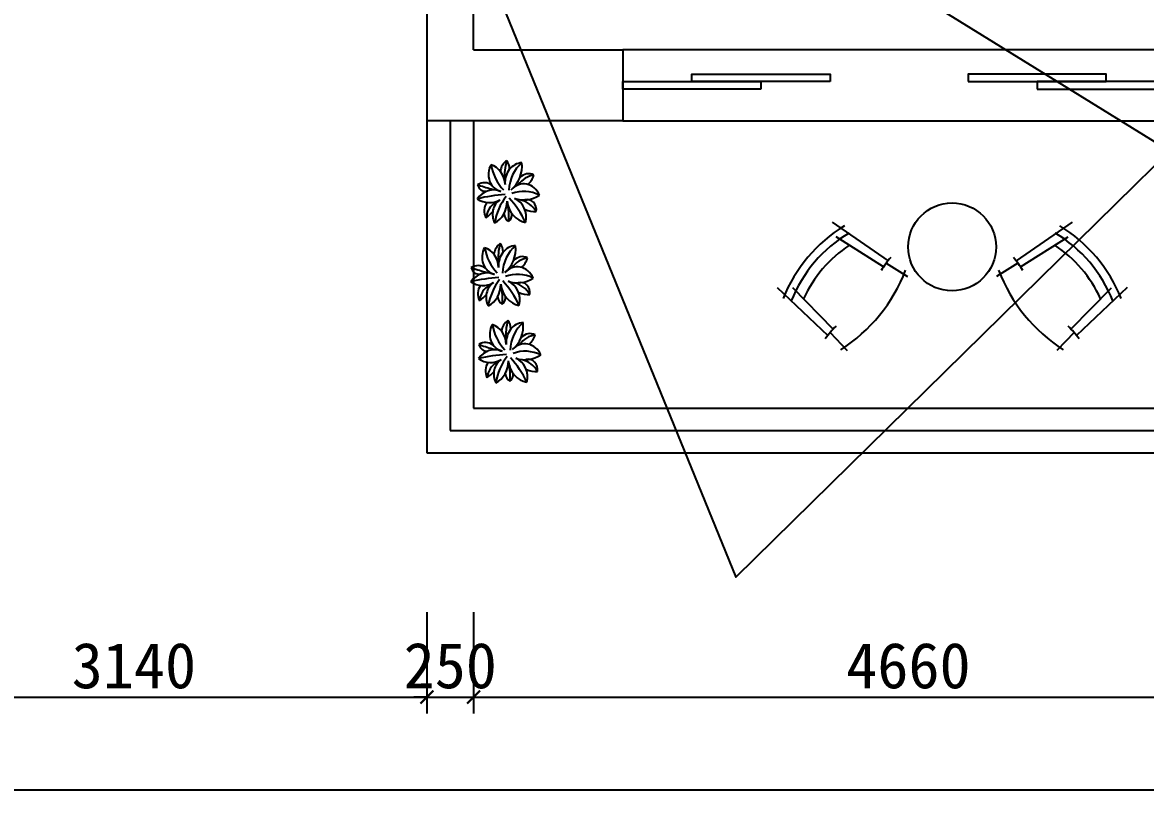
# Model space of a CAD drawing. Header units: millimetres. Extents: x -77055 to 331180, y -861586 to -491011.
# Drawn here: x -34690 to -28672, y -861221 to -857019 of the extents above; entities that cross this region are included whole.
import ezdxf

# ---------------------------------------------------------------- set-up
doc = ezdxf.new("R2010")
doc.units = ezdxf.units.MM
doc.header["$PDMODE"] = 3
for name, color, linetype in [('JP-高位家具', 1, 'Continuous'), ('家具内线', 8, 'Continuous'), ('家具外线', 4, 'Continuous')]:
    doc.layers.add(name, color=color, linetype=linetype)
doc.layers.add('标注', color=153, linetype='Continuous', lineweight=5)
doc.styles.get("Standard").update_dxf_attribs({"font": 'simhei.ttf'})
doc.dimstyles.new('ISO-25', dxfattribs={"dimscale": 70, "dimtxt": 3.5, "dimasz": 1, "dimexe": 1.25, "dimexo": 0.625, "dimtad": 1, "dimdec": 0, "dimtxsty": 'Standard', "dimblk": 'ARCHTICK', "dimcen": 2.5, "dimclrd": 3, "dimclre": 3, "dimclrt": 2, "dimadec": 0, "dimazin": 0, "dimtfac": 1, "dimtdec": 0, "dimtix": 1, "dimtmove": 2, "dimatfit": 3, "dimfxl": 1, "dimarcsym": 0})

# ---------------------------------------------------------------- blocks, each defined once
blk = doc.blocks.new('_ArchTick')
at = {"color": 0, "linetype": 'ByBlock', "const_width": 0.15}
blk.add_lwpolyline([(-0.5, -0.5), (0.5, 0.5)], dxfattribs=at)
blk = doc.blocks.new('*D63')
at = {"color": 3, "lineweight": -2}
for p, q in [((-35663, -860178.9), (-35663, -860721.8)), ((-32523, -860178.9), (-32523, -860721.8)), ((-35663, -860634.3), (-32523, -860634.3))]:
    blk.add_line(p, q, dxfattribs=at)
at = {"layer": 'Defpoints', "color": 0}
for p in [(-35663, -860135.2), (-32523, -860135.2), (-32523, -860634.3)]:
    blk.add_point(p, dxfattribs=at)
at = {"color": 3, "lineweight": -2, "xscale": 70, "yscale": 70, "zscale": 70, "rotation": 180}
blk.add_blockref('_ArchTick', (-35663, -860634.3), dxfattribs=at)
at = {"color": 3, "lineweight": -2, "xscale": 70, "yscale": 70, "zscale": 70}
blk.add_blockref('_ArchTick', (-32523, -860634.3), dxfattribs=at)
at = {"color": 2, "insert": (-34093, -860466.6), "char_height": 245, "attachment_point": 5}
blk.add_mtext('3140', dxfattribs=at)
blk = doc.blocks.new('*D64')
at = {"color": 3, "lineweight": -2}
for p, q in [((-32523, -860178.9), (-32523, -860721.8)), ((-32273, -860178.9), (-32273, -860721.8)), ((-32523, -860634.3), (-32593, -860634.3)), ((-32523, -860634.3), (-32273, -860634.3)), ((-32273, -860634.3), (-32203, -860634.3))]:
    blk.add_line(p, q, dxfattribs=at)
at = {"layer": 'Defpoints', "color": 0}
for p in [(-32523, -860135.2), (-32273, -860135.2), (-32273, -860634.3)]:
    blk.add_point(p, dxfattribs=at)
at = {"color": 3, "lineweight": -2, "xscale": 70, "yscale": 70, "zscale": 70}
blk.add_blockref('_ArchTick', (-32523, -860634.3), dxfattribs=at)
at = {"color": 3, "lineweight": -2, "xscale": 70, "yscale": 70, "zscale": 70, "rotation": 180}
blk.add_blockref('_ArchTick', (-32273, -860634.3), dxfattribs=at)
at = {"color": 2, "insert": (-32398, -860466.6), "char_height": 245, "attachment_point": 5}
blk.add_mtext('250', dxfattribs=at)
blk = doc.blocks.new('*D65')
at = {"color": 3, "lineweight": -2}
for p, q in [((-32273, -860178.9), (-32273, -860721.8)), ((-27613, -860178.9), (-27613, -860721.8)), ((-32273, -860634.3), (-27613, -860634.3))]:
    blk.add_line(p, q, dxfattribs=at)
at = {"layer": 'Defpoints', "color": 0}
for p in [(-32273, -860135.2), (-27613, -860135.2), (-27613, -860634.3)]:
    blk.add_point(p, dxfattribs=at)
at = {"color": 3, "lineweight": -2, "xscale": 70, "yscale": 70, "zscale": 70, "rotation": 180}
blk.add_blockref('_ArchTick', (-32273, -860634.3), dxfattribs=at)
at = {"color": 3, "lineweight": -2, "xscale": 70, "yscale": 70, "zscale": 70}
blk.add_blockref('_ArchTick', (-27613, -860634.3), dxfattribs=at)
at = {"color": 2, "insert": (-29943, -860466.6), "char_height": 245, "attachment_point": 5}
blk.add_mtext('4660', dxfattribs=at)
blk = doc.blocks.new('*D72')
at = {"color": 3, "lineweight": -2}
for p, q in [((-35663, -860178.9), (-35663, -861220.8)), ((-19013, -860178.9), (-19013, -861220.8)), ((-19013, -861133.3), (-35663, -861133.3))]:
    blk.add_line(p, q, dxfattribs=at)
at = {"layer": 'Defpoints', "color": 0}
for p in [(-35663, -860135.2), (-19013, -860135.2), (-35663, -861133.3)]:
    blk.add_point(p, dxfattribs=at)
at = {"color": 3, "lineweight": -2, "xscale": 70, "yscale": 70, "zscale": 70, "rotation": 180}
blk.add_blockref('_ArchTick', (-35663, -861133.3), dxfattribs=at)
at = {"color": 3, "lineweight": -2, "xscale": 70, "yscale": 70, "zscale": 70}
blk.add_blockref('_ArchTick', (-19013, -861133.3), dxfattribs=at)
at = {"color": 2, "insert": (-27338, -860965.7), "char_height": 245, "attachment_point": 5}
blk.add_mtext('16650', dxfattribs=at)
blk = doc.blocks.new('MK-ZW-0219')
at = {"layer": '家具内线', "color": 1}
for centre, major_axis, start_param, end_param in [((-135139.7, 5784.6), (0, 251), 1.768065, 2.394191), ((-135080.3, 5681.5), (0, 231.4), 1.236152, 1.684397), ((-135091.1, 5591.2), (0, 193.4), 0.639486, 1.52962), ((-135114.9, 5540.5), (0, 140.8), 0.122173, 0.899859), ((-134529.1, 9071.4), (0, 3586.7), 2.859263, 2.883945), ((-135184.2, 5365.7), (0, 227), -0.422616, 0.324932), ((-135226.6, 4458.4), (0, 1119.1), 0.057769, 0.208197), ((-135082.9, 5372.7), (0, 291.9), 0.851058, 1.394467), ((-135594.3, 5176.5), (0, 530), -1.079212, -0.769242), ((-135227.3, 5404), (0, 146), -0.986532, -0.211254), ((-135285, 5433.5), (0, 116), 0.529927, 1.415675), ((-135484.4, 5460.4), (0, 245.1), 4.598653, 5.009933)]:
    blk.add_ellipse(centre, major_axis=major_axis, ratio=0.897571, start_param=start_param, end_param=end_param, dxfattribs=at)
at = {"layer": '家具外线', "color": 2}
for centre, major_axis, start_param, end_param in [((-135290.3, 5684.3), (0, 93.5), 0.993138, 2.941338), ((-135387.5, 5625.5), (0, 114), -1.536179, -0.266269), ((-135241.8, 5690.8), (0, 77), 0.524495, 1.44463), ((-135190.6, 5640.4), (0, 106.1), 0.043698, 1.674423), ((-135311.7, 5717.6), (0, 56), 4.636915, 5.505824), ((-135337.4, 5729.9), (0, 159.8), 3.782582, 4.816003), ((-135158.7, 5614.3), (0, 73.2), -0.445664, 0.775754), ((-135222.2, 5716.4), (0, 108.5), 3.800502, 4.372702), ((-135346.4, 5475.8), (0, 124.8), -0.359457, 0.901022), ((-135395.9, 5559), (0, 80.4), -0.590484, 0.523971), ((-135390.7, 5641.2), (0, 47.7), 1.837662, 3.28234), ((-135185.1, 5529.4), (0, 103.6), -1.139226, 0.796843), ((-135369.5, 5669.3), (0, 136.6), 2.58517, 3.623046), ((-135271.2, 5470.4), (0, 90.5), 0.536111, 2.111388), ((-135387.2, 5538.6), (0, 125.8), 3.564494, 4.731128), ((-135157.7, 5556), (0, 130.8), 1.685863, 2.993944), ((-135185.2, 5733.5), (0, 186.3), 2.842055, 3.671774), ((-135269.4, 5453.9), (0, 108.8), 4.459149, 5.917613), ((-135167.2, 5494), (0, 55.7), 4.540681, 6.538815), ((-135334.6, 5488.2), (0, 69.8), 0.866574, 2.12611), ((-135522.4, 5679), (0, 272.5), 3.724097, 3.920593), ((-135123.6, 5651.3), (0, 166.9), 2.774119, 3.178977), ((-135247.1, 5476.5), (0, 48.6), 1.664297, 2.699348), ((-135283.3, 5465.9), (0, 38.6), 3.671935, 4.903974)]:
    blk.add_ellipse(centre, major_axis=major_axis, ratio=0.897571, start_param=start_param, end_param=end_param, dxfattribs=at)
blk = doc.blocks.new('gf')
at = {"color": 2}
for p, q in [((97402.7, -12710.4), (97767.1, -12960.6)), ((98963.9, -12710.4), (98599.5, -12960.6)), ((97737.2, -13001.2), (97428.9, -12805.6)), ((98629.4, -13001.2), (98937.8, -12805.6)), ((97754.8, -12976.5), (97893.9, -13063.1)), ((98611.8, -12976.5), (98472.7, -13063.1)), ((97044, -13134.5), (97373.6, -13447)), ((97409.4, -13406.3), (97146.5, -13138.2)), ((98957.2, -13406.3), (99220.1, -13138.2)), ((99322.7, -13134.5), (98993, -13447)), ((97388.9, -13428.7), (97501.2, -13545.1)), ((98977.7, -13428.7), (98865.4, -13545.1))]:
    blk.add_line(p, q, dxfattribs=at)
blk.add_circle((98183.3, -12871.1), 286, dxfattribs=at)
for centre, radius, start, end in [((97992.1, -13570.2), 979.1, 121.39456, 158.20371), ((97971.9, -13551.4), 897.2, 120.80504, 158.52965), ((98394.8, -13551.4), 897.2, 21.47035, 59.19496), ((98374.5, -13570.2), 979.1, 21.79629, 58.60544), ((98287.9, -13376.5), 666.5, 139.04441, 148.07053), ((98078.7, -13376.5), 666.5, 31.92947, 40.95559), ((96878, -12636.3), 1075, 302.74243, 338.89503), ((99488.6, -12636.3), 1075, 201.10497, 237.25757), ((97891.5, -13866.5), 666.5, 133.97975, 143.33469), ((98475.2, -13866.5), 666.5, 36.66531, 46.02025)]:
    blk.add_arc(centre, radius, start, end, dxfattribs=at)
at = {"color": 1}
for centre, start, end in [((97971.9, -13551.4), 123.47844, 155.65785), ((98394.8, -13551.4), 24.34215, 56.52156)]:
    blk.add_arc(centre, 829, start, end, dxfattribs=at)

msp = doc.modelspace()

# ---------------------------------------------------------------- linework, layer by layer
for p, q in [((-32523, -853116.1), (-32523, -857546.1)), ((-32273, -857166.1), (-32273, -853116.1)), ((-32273, -857166.1), (-31473, -857166.1)), ((-31473, -857166.1), (-31473, -857546.1)), ((-31473, -857546.1), (-32523, -857546.1))]:
    msp.add_line(p, q)
at = {"color": 1}
for p, q in [((-28513, -857166.1), (-31473, -857166.1)), ((-31473, -857546.1), (-28513, -857546.1))]:
    msp.add_line(p, q, dxfattribs=at)
at = {"color": 251}
for p, q in [((-32523, -857546.1), (-32523, -859326.1)), ((-32273, -857546.1), (-32273, -859086.1)), ((-32273, -859086.1), (-27533, -859086.1)), ((-32523, -859326.1), (-27283, -859326.1))]:
    msp.add_line(p, q, dxfattribs=at)
at = {"color": 3}
for p, q in [((-32398, -857546.1), (-32398, -859206.1)), ((-32398, -859206.1), (-27413, -859206.1))]:
    msp.add_line(p, q, dxfattribs=at)
at = {"color": 0}
for points in [[(-28463.3, -849573.8), (-35171, -853612.1), (-26165.7, -859177.6)], [(-35007.9, -849843.7), (-30867.3, -859991.4), (-24351.5, -853587.7)]]:
    msp.add_lwpolyline(points, dxfattribs=at)
at = {"color": 2}
for points in [[(-30733, -857376.1), (-31473, -857376.1), (-31473, -857336.1), (-30733, -857336.1)], [(-30363, -857336.1), (-31103, -857336.1), (-31103, -857296.1), (-30363, -857296.1)], [(-29623, -857336.1), (-28883, -857336.1), (-28883, -857296.1), (-29623, -857296.1)], [(-29253, -857376.1), (-28513, -857376.1), (-28513, -857336.1), (-29253, -857336.1)]]:
    msp.add_lwpolyline(points, close=True, dxfattribs=at)

# ---------------------------------------------------------------- block references
at = {"layer": 'JP-高位家具', "color": 7, "xscale": 0.823283999983687, "yscale": 0.8232840000043211, "zscale": 0.8232839999999999}
msp.add_blockref('gf', (-110541.7, -847625.3), dxfattribs=at)
at = {"layer": '标注'}
for p in [(103180.9, -863517.3), (103146.6, -863961.6), (103187.6, -864373.7)]:
    msp.add_blockref('MK-ZW-0219', p, dxfattribs=at)

# ---------------------------------------------------------------- dimensions: what is measured, and where the dimension line sits
at = {"color": 251}
for base, p1, p2, picture, middle in [((-32523, -860634.3), (-35663, -860135.2), (-32523, -860135.2), '*D63', (-34093, -860466.6)), ((-35663, -861133.3), (-19013, -860135.2), (-35663, -860135.2), '*D72', (-27338, -860965.7)), ((-32273, -860634.3), (-32523, -860135.2), (-32273, -860135.2), '*D64', (-32398, -860466.6)), ((-27613, -860634.3), (-32273, -860135.2), (-27613, -860135.2), '*D65', (-29943, -860466.6))]:
    dim = msp.add_linear_dim(base=base, p1=p1, p2=p2, dimstyle='ISO-25', dxfattribs=at)
    dim.commit()
    dim.dimension.update_dxf_attribs({"geometry": picture, "text_midpoint": middle})

doc.saveas('drawing.dxf')
